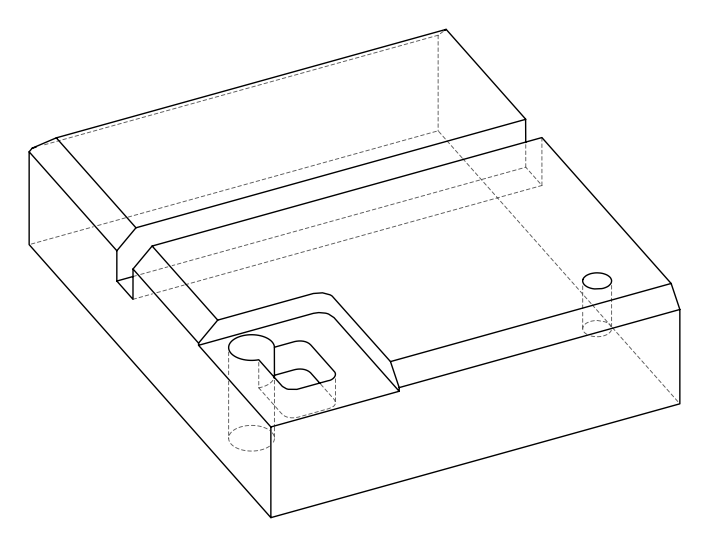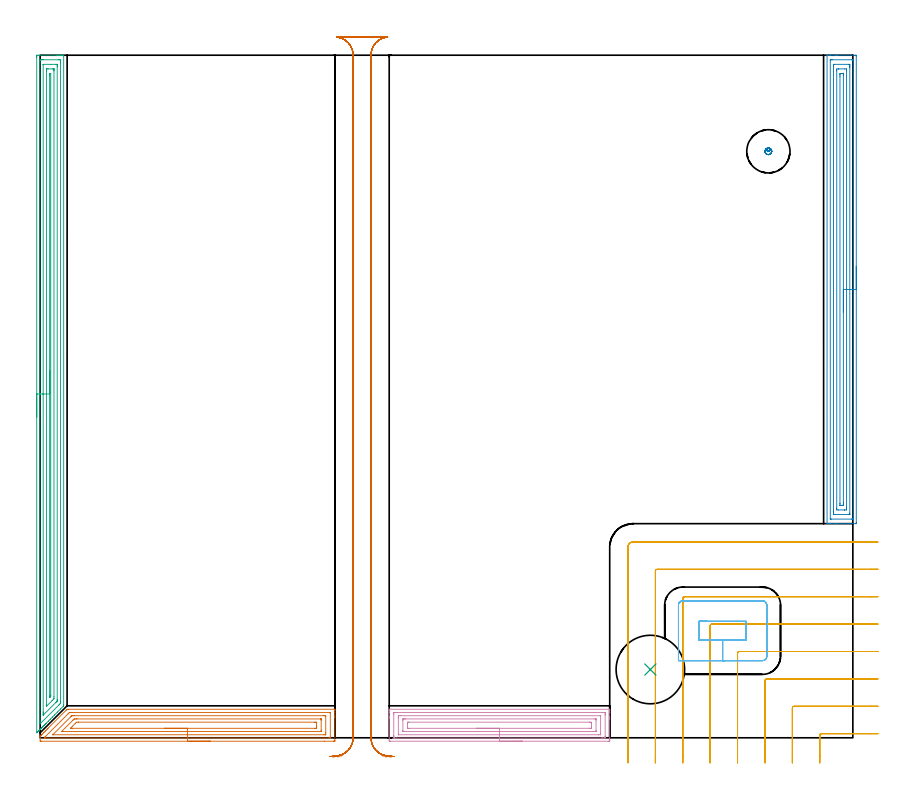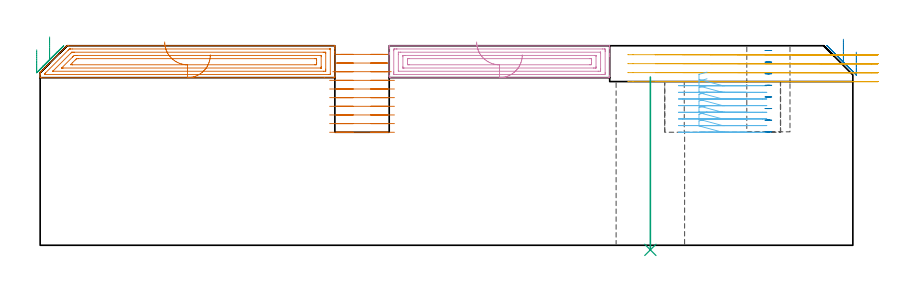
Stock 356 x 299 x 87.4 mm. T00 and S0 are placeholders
(PLAN: 9 operations, 4 tool changes, 56.5 min)
(1 AREA_MILL | FG_CHAMFER_SURFACE | UGT0205_001 | 5.29 min | 13339 mm3)
(2 AREA_MILL_1 | FG_CHAMFER_SURFACE_1 | UGT0205_001 | 8.45 min | 17363 mm3)
(3 AREA_MILL_2 | FG_CHAMFER_SURFACE_2 | UGT0205_001 | 11.82 min | 20114 mm3)
(4 AREA_MILL_3 | FG_CHAMFER_SURFACE_3 | UGT0205_001 | 4.17 min | 10843 mm3)
(5 MILL_CORNER_NOTCH_RECTANGULAR | CORNER_NOTCH_RECTANGULAR | NXT0201_012 | Follow Part, ap 4, ae 75% | 8.59 min | 155253 mm3)
(6 MILL_RECTANGULAR_POCKET | POCKET_RECTANGULAR_STRAIGHT | NXT0201_011 | Follow Part, ap 3, ae 75% | 3.87 min | 41948 mm3)
(7 MILL_RECTANGULAR_SLOT | SLOT_RECTANGULAR | NXT0201_012 | Follow Part, ap 4, ae 75% | 13.59 min | 268326 mm3)
(8 MILL_BLIND_HOLE_FROM_SOLID_MATERIAL | STEP1POCKET | NXT0201_012 | Spiral | 0.45 min | 10585 mm3)
(9 INDEXABLE_INSERT_DRILL_THROUGH_HOLE_FROM_SOLID | STEP1HOLE | NXT0302_031 | 0.31 min | 48531 mm3)
(TOOL UGT0205_001 | Chamfer Mill 20 x 3 x 45 deg. | D20 FL50 Z2)
(TOOL NXT0201_012 | ENDMILL 16mm [2P460-1600-NA 1630] | D16 FL38 Z6)
(TOOL NXT0201_011 | ENDMILL 12mm [2P460-1200-NA 1630] | D12 FL38 Z6)
(TOOL NXT0302_031 | Index. Insert Drill 30mm [880-D3000L32-05] | D30 PA176 FL150 Z2)
(OP 1 AREA_MILL)
G17 G21 G94 G90
T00 M6
G54
G17 G0 G90 X74.55 Y-1.5 S1061 M3
G43 Z97.4 H0
Z83.4
G94 G1 X74.512 Z82.528 F250.
X74.398 Z81.664
X74.209 Z80.812
X73.947 Z79.98
X73.613 Z79.174
X73.21 Z78.4
X72.742 Z77.664
X72.21 Z76.972
X71.621 Z76.329
X70.978 Z75.74
X70.286 Z75.209
X69.55 Z74.74
X68.776 Z74.337
X67.97 Z74.003
X67.138 Z73.741
X66.286 Z73.552
X65.422 Z73.438
X64.55 Z73.4
X0.418
X0.18 Y-1.497 Z73.403
X0.003 Y-1.491 Z73.405
X0. Y-1.443 Z73.454
Y-0.211 Z74.683
Y0.575 Z75.474
Y0.622 Z75.52
X0.003 Y0.668 Z75.566
X0.006 Y0.695 Z75.593
X0.031 Y0.732 Z75.631
X0.193 Y0.894 Z75.793
X0.259 Y0.961 Z75.857
X0.329 Y1.03 Z75.929
X0.481 Y1.182 Z76.081
X0.552 Y1.254 Z76.15
X0.627 Y1.328 Z76.227
X0.769 Y1.47 Z76.369
X0.845 Y1.547 Z76.443
X1.459 Y2.16 Z77.059
X1.521 Y2.222 Z77.121
X1.723 Y2.425 Z77.321
X2.295 Y2.995 Z77.895
X2.415 Y3.116 Z78.015
X2.602 Y3.304 Z78.2
X3.13 Y3.83 Z78.73
X3.48 Y4.182 Z79.078
X11.417 Y12.117 Z87.017
X11.805 Y12.5 Z87.385
X12.25 Z87.4
X128.92
X129.09 Y12.497 Z87.388
X129.098 Y12.336 Z87.229
X129.1 Y12.168 Z87.068
Y11.92 Z86.819
Y11.211 Z86.105
Y9.977 Z84.874
Y9.453 Z84.348
Y8.837 Z83.732
Y-1.089 Z73.808
X129.098 Y-1.353 Z73.544
X129.09 Y-1.492 Z73.406
X128.95 Y-1.499 Z73.399
X128.473 Y-1.5 Z73.4
X124.477
X64.55
Y-0.086 Z74.814
X2.415 Y-0.085 Z74.815
X2.287 Y-0.084 Z74.816
X2.052 Y-0.079 Z74.821
X2.009 Y-0.072 Z74.828
X2.005 Y-0.04 Z74.86
X2.004 Y-0.006 Z74.894
X2.009 Y0.189 Z75.089
X2.02 Y0.259 Z75.159
X2.075 Y0.316 Z75.216
X2.414 Y0.665 Z75.565
X12.25 Y10.5 Z85.4
X12.612 Y10.855 Z85.755
X12.793 Y11.031 Z85.931
X12.86 Y11.079 Z85.979
X12.952 Y11.081 Z85.981
X13.144 Y11.084 Z85.984
X13.271 Y11.085 Z85.985
X14.038 Y11.086 Z85.986
X126.685 Y11.085 Z85.985
X126.814 Y11.084 Z85.984
X127.048 Y11.079 Z85.979
X127.091 Y11.072 Z85.972
X127.095 Y11.04 Z85.94
X127.097 Y11.006 Z85.906
X127.1 Y10.803 Z85.703
Y0.26 Z75.16
X127.099 Y0.124 Z75.024
X127.095 Y0.015 Z74.915
X127.09 Y-0.057 Z74.843
X127.084 Y-0.079 Z74.821
X126.557 Y-0.085 Z74.815
X64.55 Y-0.086 Z74.814
Y1.328 Z76.228
X5.77 Y1.329 Z76.229
X5.622 Y1.33 Z76.23
X5.569 Y1.332 Z76.232
X5.551 Y1.334 Z76.234
X5.556 Y1.345 Z76.245
X5.629 Y1.425 Z76.325
X5.746 Y1.547 Z76.447
X13.4 Y9.201 Z84.101
X13.655 Y9.453 Z84.353
X13.848 Y9.64 Z84.54
X13.876 Y9.664 Z84.564
X13.927 Y9.667 Z84.567
X14.038 Y9.669 Z84.569
X14.71 Y9.671 Z84.571
X14.932
X124.002
X124.678 Y9.668 Z84.568
X124.897 Y9.664 Z84.564
X125.09 Y9.647 Z84.547
X125.096 Y9.453 Z84.353
X125.099 Y9.254 Z84.154
X125.1 Y2.225 Z77.125
X125.096 Y1.547 Z76.447
X125.093 Y1.353 Z76.253
X125.083 Y1.335 Z76.235
X125.062 Y1.332 Z76.232
X125.007 Y1.33 Z76.23
X124.897 Y1.329 Z76.229
X124.224 Y1.328 Z76.228
X64.55
Y2.743 Z77.643
X10.138
X9.762 Y2.744 Z77.644
X9.568 Y2.747 Z77.647
X9.463 Y2.75 Z77.65
X9.417 Y2.757 Z77.657
X9.457 Y2.803 Z77.703
X9.487 Y2.837 Z77.737
X14.193 Y7.544 Z82.444
X14.348 Y7.696 Z82.596
X14.642 Y7.981 Z82.881
X14.932 Y8.25 Z83.15
X15.259 Y8.254 Z83.154
X15.826 Y8.256 Z83.156
X16.149 Y8.257 Z83.157
X122.954
X123.033 Y8.255 Z83.155
X123.068 Y8.253 Z83.153
X123.085 Y8.251 Z83.151
X123.09 Y8.237 Z83.137
X123.094 Y8.131 Z83.031
X123.1 Y7.705 Z82.605
Y3.312 Z78.212
X123.097 Y2.869 Z77.769
X123.093 Y2.76 Z77.66
X123.09 Y2.751 Z77.651
X123.082 Y2.749 Z77.649
X123.045 Y2.745 Z77.645
X122.976 Y2.744 Z77.644
X64.55 Y2.743 Z77.643
Y4.157 Z79.057
X14.063
X14.038 Y4.158 Z79.058
X13.292 Y4.182 Z79.082
X14.099 Y5.001 Z79.901
X15.428 Y6.33 Z81.23
X15.826 Y6.727 Z81.627
X15.874 Y6.771 Z81.671
X15.928 Y6.818 Z81.718
X16.695 Y6.842 Z81.742
X16.72 Y6.843 Z81.743
X120.401
X120.426 Y6.842 Z81.742
X121.09 Y6.818 Z81.718
X121.099 Y6.157 Z81.057
X121.1 Y5.061 Z79.961
X121.097 Y4.402 Z79.302
X121.09 Y4.182 Z79.082
X120.451 Y4.158 Z79.058
X120.426 Y4.157 Z79.057
X64.55
X63.678 Z79.095
X62.814 Z79.209
X61.962 Z79.398
X61.13 Z79.66
X60.324 Z79.994
X59.55 Z80.397
X58.814 Z80.865
X58.122 Z81.396
X57.479 Z81.986
X56.89 Z82.629
X56.358 Z83.321
X55.89 Z84.057
X55.487 Z84.831
X55.153 Z85.637
X54.891 Z86.469
X54.702 Z87.32
X54.588 Z88.185
X54.55 Z89.057
G0 Z97.4
M5
M2
(OP 2 AREA_MILL_1)
G17 G21 G94 G90
T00 M6
G54
G17 G0 G90 X357.5 Y206.4 S1061 M3
G43 Z97.4 H0
Z84.6
G94 G1 Y206.362 Z83.728 F250.
Y206.248 Z82.864
Y206.059 Z82.012
Y205.797 Z81.18
Y205.463 Z80.374
Y205.06 Z79.6
Y204.592 Z78.864
Y204.06 Z78.172
Y203.471 Z77.529
Y202.828 Z76.94
Y202.136 Z76.408
Y201.4 Z75.94
Y200.626 Z75.537
Y199.82 Z75.203
Y198.988 Z74.941
Y198.137 Z74.752
Y197.272 Z74.638
Y196.4 Z74.6
Y94.385
X357.497 Y94.091 Z74.602
X357.491 Y93.81 Z74.606
X357.206 Y93.8 Z74.891
X348.87 Z83.225
X348.256 Z83.841
X347.978 Z84.119
X346.193 Z85.902
X345.636 Z86.463
X345.301 Z86.798
X345.075 Z87.024
X344.747 Y93.803 Z87.344
X344.715 Y93.806 Z87.376
X344.703 Y93.809 Z87.388
X344.7 Y93.939 Z87.4
Y298.861
X344.703 Y298.99 Z87.388
X344.746 Y298.993 Z87.346
X345.075 Y299. Z87.023
X345.636 Z86.463
X346.193 Z85.902
X348.256 Z83.841
X348.87 Z83.225
X349.455 Z82.64
X356.899 Z75.198
X357.208 Y298.998 Z74.889
X357.491 Y298.99 Z74.606
X357.499 Y298.707 Z74.599
X357.5 Y196.4 Z74.6
X356.086 Z76.014
Y96.088
X356.085 Y96.009 Z76.015
X356.081 Y95.851 Z76.019
X356.079 Y95.812 Z76.021
X356.073 Y95.809 Z76.027
X356.052 Y95.804 Z76.048
X356.007 Y95.802 Z76.093
X355.482 Y95.8 Z76.618
X346.56 Z85.54
X346.193 Y95.804 Z85.907
X346.142 Y95.807 Z85.958
X346.13 Y95.809 Z85.97
X346.121 Y95.828 Z85.979
X346.118 Y95.93 Z85.982
X346.115 Y96.088 Z85.985
X346.114 Y296.712 Z85.986
X346.115 Y296.791 Z85.985
X346.119 Y296.949 Z85.981
X346.121 Y296.988 Z85.979
X346.127 Y296.991 Z85.973
X346.148 Y296.996 Z85.952
X346.193 Y296.998 Z85.907
X346.718 Y297. Z85.382
X347.085 Z85.015
X355.64 Z76.46
X356.007 Y296.996 Z76.093
X356.058 Y296.993 Z76.042
X356.07 Y296.991 Z76.03
X356.079 Y296.972 Z76.021
X356.082 Y296.87 Z76.018
X356.085 Y296.712 Z76.015
X356.086 Y196.4 Z76.014
X354.672 Z77.428
X354.671 Y98.391 Z77.429
X354.669 Y97.948 Z77.431
X354.667 Y97.837 Z77.433
X354.665 Y97.817 Z77.435
X354.618 Y97.81 Z77.482
X354.52 Y97.804 Z77.58
X354.371 Y97.8 Z77.729
X347.978 Y97.801 Z84.122
X347.829 Y97.803 Z84.271
X347.539 Y97.81 Z84.561
X347.535 Y97.948 Z84.565
X347.53 Y98.395 Z84.57
X347.529 Y98.839 Z84.571
X347.528 Y99.288 Z84.572
X347.529 Y294.409 Z84.571
X347.531 Y294.852 Z84.569
X347.533 Y294.963 Z84.567
X347.535 Y294.983 Z84.565
X347.582 Y294.99 Z84.518
X347.68 Y294.996 Z84.42
X347.829 Y295. Z84.271
X354.222 Y294.999 Z77.878
X354.371 Y294.997 Z77.729
X354.662 Y294.99 Z77.438
X354.665 Y294.852 Z77.435
X354.67 Y294.405 Z77.43
X354.671 Y293.961 Z77.429
X354.672 Y293.512 Z77.428
Y196.4
X353.257 Z78.843
Y100.621
X353.25 Y99.81 Z78.85
X352.438 Y99.8 Z79.662
X352.369 Z79.731
X349.692 Z82.408
X348.95 Y99.813 Z83.15
X348.943 Y100.548 Z83.157
Y292.179
X348.95 Y292.99 Z83.15
X349.762 Y293. Z82.338
X349.832 Z82.268
X352.508 Z79.592
X353.25 Y292.987 Z78.85
X353.257 Y292.252 Z78.843
Y196.4
X351.843 Z80.257
Y102.998
X351.842 Y102.403 Z80.258
X351.84 Y102.11 Z80.26
X351.836 Y101.82 Z80.264
X351.546 Y101.81 Z80.554
X351.256 Y101.802 Z80.844
X350.654 Y101.801 Z81.446
X350.364 Y101.802 Z81.736
X350.36 Y101.806 Z81.74
X350.358 Y101.808 Z81.742
X350.357 Y102.403 Z81.743
Y102.7
Y289.802
X350.358 Y290.397 Z81.742
X350.36 Y290.69 Z81.74
X350.364 Y290.98 Z81.736
X350.654 Y290.99 Z81.446
X350.944 Y290.998 Z81.156
X351.546 Y290.999 Z80.554
X351.836 Y290.998 Z80.264
X351.84 Y290.994 Z80.26
X351.842 Y290.993 Z80.258
X351.843 Y290.397 Z80.257
Y290.1
Y196.4
Y195.528 Z80.295
Y194.664 Z80.409
Y193.812 Z80.598
Y192.98 Z80.86
Y192.174 Z81.194
Y191.4 Z81.597
Y190.664 Z82.065
Y189.972 Z82.596
Y189.329 Z83.186
Y188.74 Z83.829
Y188.208 Z84.521
Y187.74 Z85.257
Y187.337 Z86.031
Y187.003 Z86.837
Y186.741 Z87.669
Y186.552 Z88.52
Y186.438 Z89.385
Y186.4 Z90.257
G0 Z97.4
M5
M2
(OP 3 AREA_MILL_2)
G17 G21 G94 G90
T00 M6
G54
G17 G0 G90 X-1.5 Y140.6 S1061 M3
G43 Z97.4 H0
Z85.6
G94 G1 Y140.638 Z84.728 F250.
Y140.752 Z83.863
Y140.941 Z83.012
Y141.203 Z82.18
Y141.537 Z81.374
Y141.94 Z80.6
Y142.408 Z79.864
Y142.94 Z79.172
Y143.529 Z78.529
Y144.172 Z77.94
Y144.864 Z77.408
Y145.6 Z76.94
Y146.374 Z76.537
Y147.18 Z76.203
Y148.012 Z75.941
Y148.864 Z75.752
Y149.728 Z75.638
Y150.6 Z75.6
Y298.06
X-1.499 Y298.387 Z75.601
X-1.494 Y298.947 Z75.604
X-1.492 Y298.992 Z75.606
X-0.937 Y298.997 Z76.161
X-0.326 Y299. Z76.771
X7.068 Z84.163
X7.627 Z84.723
X7.958 Z85.054
X8.516 Z85.612
X8.847 Z85.942
X9.51 Z86.609
X9.881 Z86.98
X10.258 Y298.993 Z87.349
X10.297 Y298.99 Z87.388
X10.3 Y298.834 Z87.4
Y14.421
Y14.005 Z87.385
X10.209 Y13.907 Z87.305
X8.936 Y12.635 Z86.035
X7.596 Y11.296 Z84.695
X6.257 Y9.957 Z83.356
X5.364 Y9.064 Z82.463
X4.471 Y8.171 Z81.57
X3.578 Y7.278 Z80.677
X2.685 Y6.385 Z79.784
X2.621 Y6.319 Z79.718
X2.558 Y6.257 Z79.657
X2.387 Y6.087 Z79.486
X2.325 Y6.023 Z79.421
X2.262 Y5.962 Z79.361
X2.09 Y5.789 Z79.189
X2.028 Y5.727 Z79.125
X1.967 Y5.666 Z79.066
X1.792 Y5.492 Z78.891
X1.732 Y5.43 Z78.828
X1.672 Y5.371 Z78.771
X1.494 Y5.194 Z78.593
X1.435 Y5.134 Z78.532
X1.376 Y5.076 Z78.475
X1.197 Y4.896 Z78.296
X1.139 Y4.837 Z78.235
X1.081 Y4.78 Z78.18
X0.899 Y4.599 Z77.998
X0.842 Y4.541 Z77.939
X0.786 Y4.485 Z77.885
X0.601 Y4.301 Z77.7
X0.546 Y4.244 Z77.642
X0.49 Y4.19 Z77.589
X0.304 Y4.003 Z77.403
X0.249 Y3.948 Z77.346
X0.195 Y3.895 Z77.294
X0.006 Y3.706 Z77.105
X-0.047 Y3.651 Z77.05
X-0.1 Y3.599 Z76.999
X-0.291 Y3.408 Z76.808
X-0.344 Y3.355 Z76.753
X-0.396 Y3.304 Z76.703
X-0.589 Y3.11 Z76.51
X-0.64 Y3.058 Z76.457
X-0.691 Y3.009 Z76.408
X-0.887 Y2.813 Z76.212
X-0.937 Y2.762 Z76.16
X-1.083 Y2.617 Z76.017
X-1.175 Y2.524 Z75.924
X-1.381 Y2.318 Z75.716
X-1.484 Y2.217 Z75.614
X-1.494 Y2.216 Z75.603
X-1.499 Y2.217 Z75.599
X-1.5 Y2.436 Z75.6
Y150.6
X-0.086 Z77.014
Y295.747
X-0.083 Y296.601 Z77.017
X-0.082 Y296.636 Z77.018
X-0.047 Y296.99 Z77.053
X0.447 Y296.998 Z77.547
X0.842 Y296.999 Z77.942
X1.335 Y297. Z78.435
X7.958 Y296.999 Z85.058
X8.453 Y296.997 Z85.553
X8.847 Y296.99 Z85.947
X8.881 Y296.601 Z85.981
X8.883 Y296.565 Z85.983
X8.886 Y295.708 Z85.986
Y16.169
X8.882 Y15.314 Z85.982
X8.881 Y15.281 Z85.981
X8.847 Y15.009 Z85.947
X8.557 Y14.712 Z85.657
X8.271 Y14.421 Z85.371
X0.234 Y6.385 Z77.334
X0.091 Y6.246 Z77.191
X-0.047 Y6.115 Z77.053
X-0.08 Y6.385 Z77.02
X-0.083 Y6.42 Z77.017
X-0.086 Y7.278 Z77.014
Y7.316
Y150.6
X1.328 Z78.428
X1.329 Y294.815 Z78.429
X1.33 Y294.916 Z78.43
X1.332 Y294.966 Z78.432
X1.334 Y294.984 Z78.434
X1.365 Y294.99 Z78.465
X1.549 Y294.998 Z78.649
X4.661 Y295. Z81.761
X6.884 Z83.984
X7.068 Z84.168
X7.252 Y294.998 Z84.352
X7.375 Y294.994 Z84.475
X7.465 Y294.989 Z84.565
X7.467 Y294.95 Z84.567
X7.469 Y294.815 Z84.569
X7.471 Y294.411 Z84.571
X7.472 Y293.922 Z84.572
X7.471 Y16.696 Z84.571
X7.467 Y16.207 Z84.567
X7.465 Y16.108 Z84.565
X7.455 Y16.066 Z84.555
X7.425 Y16.032 Z84.525
X7.336 Y15.938 Z84.436
X7.068 Y15.668 Z84.168
X6.892 Y15.491 Z83.992
X1.545 Y10.144 Z78.645
X1.355 Y9.957 Z78.455
X1.347 Y9.956 Z78.447
X1.335 Y9.957 Z78.435
X1.334 Y9.983 Z78.434
X1.329 Y10.36 Z78.429
X1.328 Y10.85 Z78.428
Y11.254
Y150.6
X2.743 Z79.843
Y292.136
X2.745 Y292.906 Z79.845
X2.747 Y292.958 Z79.847
X2.749 Y292.981 Z79.849
X2.76 Y292.99 Z79.86
X2.865 Y292.994 Z79.965
X3.08 Y292.998 Z80.18
X3.511 Y293. Z80.611
X5.319 Z82.419
X5.731 Y292.998 Z82.831
X5.937 Y292.994 Z83.037
X6.038 Y292.99 Z83.138
X6.051 Y292.984 Z83.151
X6.053 Y292.968 Z83.153
X6.055 Y292.93 Z83.155
X6.057 Y292.259 Z83.157
Y292.136
X6.056 Y17.993 Z83.156
X6.051 Y17.229 Z83.151
X6.045 Y17.1 Z83.145
X5.224 Y16.273 Z82.324
X2.929 Y13.978 Z80.029
X2.858 Y13.908 Z79.958
X2.799 Y13.853 Z79.899
X2.758 Y13.819 Z79.858
X2.749 Y13.815 Z79.849
X2.743 Y14.421 Z79.843
Y150.6
X4.157 Z81.257
Y290.35
X4.158 Y290.594 Z81.258
X4.161 Y290.838 Z81.261
X4.164 Y290.99 Z81.264
X4.238 Y290.994 Z81.338
X4.4 Y290.998 Z81.5
X4.643 Y291. Z81.743
X4.642 Y18.643 Z81.742
X4.639 Y18.318 Z81.739
X4.636 Y18.16 Z81.736
X4.492 Y17.993 Z81.592
X4.352 Y17.851 Z81.452
X4.257 Y17.758 Z81.357
X4.193 Y17.7 Z81.293
X4.161 Y17.675 Z81.261
X4.16 Y17.681 Z81.26
X4.158 Y17.749 Z81.258
X4.157 Y17.993 Z81.257
Y18.237
Y150.6
Y151.472 Z81.295
Y152.336 Z81.409
Y153.188 Z81.598
Y154.02 Z81.86
Y154.826 Z82.194
Y155.6 Z82.597
Y156.336 Z83.065
Y157.028 Z83.596
Y157.671 Z84.186
Y158.26 Z84.829
Y158.792 Z85.521
Y159.26 Z86.257
Y159.663 Z87.031
Y159.997 Z87.837
Y160.259 Z88.669
Y160.448 Z89.52
Y160.562 Z90.385
Y160.6 Z91.257
G0 Z97.4
M5
M2
(OP 4 AREA_MILL_3)
G17 G21 G94 G90
T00 M6
G54
G17 G0 G90 X211.2 Y-1.5 S1061 M3
G43 Z97.4 H0
Z83.4
G94 G1 X211.162 Z82.528 F250.
X211.048 Z81.664
X210.859 Z80.812
X210.597 Z79.98
X210.263 Z79.174
X209.86 Z78.4
X209.392 Z77.664
X208.86 Z76.972
X208.271 Z76.329
X207.628 Z75.74
X206.936 Z75.209
X206.2 Z74.74
X205.426 Z74.337
X204.62 Z74.003
X203.788 Z73.741
X202.936 Z73.552
X202.072 Z73.438
X201.2 Z73.4
X153.495
X153.082 Y-1.496 Z73.402
X152.91 Y-1.492 Z73.405
X152.905 Y-1.089 Z73.808
X152.9 Y-0.503 Z74.394
Y8.575 Z83.47
Y9.16 Z84.057
Y9.454 Z84.35
Y11.211 Z86.105
Y11.797 Z86.696
Y12.089 Z86.988
X152.901 Y12.226 Z87.126
X152.91 Y12.494 Z87.393
X153.049 Y12.5 Z87.4
X249.351
X249.49 Y12.494 Z87.393
X249.5 Y12.226 Z87.125
Y11.797 Z86.696
Y11.211 Z86.105
Y9.16 Z84.057
Y8.575 Z83.47
Y7.989 Z82.884
Y-0.503 Z74.394
X249.495 Y-1.089 Z73.808
X249.49 Y-1.492 Z73.405
X249.318 Y-1.496 Z73.402
X248.905 Y-1.5 Z73.4
X201.2
Y-0.086 Z74.814
X156.043
X155.278 Y-0.085 Z74.815
X155.149 Y-0.084 Z74.816
X154.937 Y-0.079 Z74.821
X154.91 Y-0.01 Z74.89
X154.904 Y0.158 Z75.058
X154.901 Y0.668 Z75.568
X154.9 Y1.04 Z75.94
X154.901 Y10.332 Z85.232
X154.903 Y10.702 Z85.602
X154.91 Y11.07 Z85.97
X155.278 Y11.081 Z85.981
X155.407 Y11.084 Z85.984
X156.17 Y11.086 Z85.986
X156.297
X246.357
X247.122 Y11.085 Z85.985
X247.251 Y11.084 Z85.984
X247.463 Y11.079 Z85.979
X247.49 Y11.01 Z85.91
X247.496 Y10.842 Z85.742
X247.499 Y10.332 Z85.232
X247.5 Y9.96 Z84.86
X247.499 Y0.668 Z75.568
X247.497 Y0.298 Z75.198
X247.49 Y-0.07 Z74.83
X247.122 Y-0.081 Z74.819
X246.993 Y-0.084 Z74.816
X246.23 Y-0.086 Z74.814
X246.103
X201.2
Y1.328 Z76.228
X157.062 Y1.329 Z76.229
X156.988 Y1.33 Z76.23
X156.93 Y1.333 Z76.233
X156.917 Y1.335 Z76.235
X156.91 Y1.344 Z76.244
X156.906 Y1.388 Z76.288
X156.902 Y1.547 Z76.447
X156.9 Y1.705 Z76.605
Y8.734 Z83.634
X156.902 Y9.454 Z84.354
X156.904 Y9.608 Z84.508
X156.909 Y9.66 Z84.56
X156.952 Y9.665 Z84.565
X157.062 Y9.667 Z84.567
X157.732 Y9.671 Z84.571
X157.953
X245.338
X245.412 Y9.67 Z84.57
X245.47 Y9.667 Z84.567
X245.483 Y9.665 Z84.565
X245.49 Y9.656 Z84.556
X245.493 Y9.612 Z84.512
X245.498 Y9.454 Z84.354
X245.5 Y9.295 Z84.195
Y2.266 Z77.166
X245.498 Y1.547 Z76.447
X245.496 Y1.392 Z76.292
X245.491 Y1.34 Z76.24
X245.448 Y1.335 Z76.235
X245.338 Y1.333 Z76.233
X244.668 Y1.329 Z76.229
X244.447
X201.2 Y1.328 Z76.228
Y2.743 Z77.643
X159.414
X159.019 Y2.747 Z77.647
X158.934 Y2.75 Z77.65
X158.91 Y2.757 Z77.657
X158.906 Y2.798 Z77.698
X158.903 Y2.888 Z77.788
X158.9 Y3.249 Z78.149
Y7.696 Z82.596
X158.906 Y8.108 Z83.008
X158.91 Y8.211 Z83.111
X158.917 Y8.251 Z83.151
X158.978 Y8.253 Z83.153
X159.169 Y8.256 Z83.156
X159.737 Y8.257 Z83.157
X160.059
X242.987
X243.381 Y8.253 Z83.153
X243.466 Y8.25 Z83.15
X243.49 Y8.243 Z83.143
X243.494 Y8.203 Z83.103
X243.497 Y8.112 Z83.012
X243.5 Y7.751 Z82.651
Y3.304 Z78.204
X243.494 Y2.892 Z77.792
X243.49 Y2.789 Z77.689
X243.483 Y2.749 Z77.649
X243.422 Y2.747 Z77.647
X243.231 Y2.744 Z77.644
X242.663 Y2.743 Z77.643
X242.341
X201.2
Y4.157 Z79.057
X161.545
X161.52 Y4.158 Z79.058
X160.91 Y4.182 Z79.082
X160.901 Y4.792 Z79.692
Y5.939 Z80.839
X160.903 Y6.547 Z81.447
X160.91 Y6.818 Z81.718
X161.495 Y6.842 Z81.742
X161.52 Y6.843 Z81.743
X240.855
X240.88 Y6.842 Z81.742
X241.49 Y6.818 Z81.718
X241.499 Y6.208 Z81.108
Y5.061 Z79.961
X241.497 Y4.453 Z79.353
X241.49 Y4.182 Z79.082
X240.905 Y4.158 Z79.058
X240.88 Y4.157 Z79.057
X201.2
X200.328 Z79.095
X199.464 Z79.209
X198.612 Z79.398
X197.78 Z79.66
X196.974 Z79.994
X196.2 Z80.397
X195.464 Z80.865
X194.772 Z81.396
X194.129 Z81.986
X193.54 Z82.629
X193.008 Z83.321
X192.54 Z84.057
X192.137 Z84.831
X191.803 Z85.637
X191.541 Z86.469
X191.352 Z87.32
X191.238 Z88.185
X191.2 Z89.057
G0 Z97.4
M5
M2
(OP 5 MILL_CORNER_NOTCH_RECTANGULAR)
G17 G21 G94 G90
T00 M6
G54
G17 G0 G90 X367. Y1.809 S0 M3
G43 Z97.4 H1
Z83.475
G94 G1 X364. Y1.8 F250.
X363.762 F500.
X342.294
G3 X341.5 Y1.006 R0.8
G1 Y-7.746
Y-8.
X341.491 Y-11. F250.
G0 Z97.4
X367. Y13.81
Z83.475
G1 X364. Y13.8
X363.762 F500.
X330.294
G3 X329.5 Y13.006 R0.8
G1 Y-7.746
Y-8.
X329.489 Y-11. F250.
G0 Z97.4
X367. Y25.812
Z83.475
G1 X364. Y25.8
X363.762 F500.
X318.295
G3 X317.5 Y25.005 R0.8
G1 Y-7.746
X317.499 Y-8.
X317.487 Y-11. F250.
G0 Z97.4
X367. Y37.816
Z83.475
G1 X364. Y37.801
X363.762 Y37.8 F500.
X306.295
G3 X305.5 Y37.005 R0.8
G1 Y-7.746
X305.499 Y-8.
X305.483 Y-11. F250.
G0 Z97.4
X367. Y49.821
Z83.475
G1 X364. Y49.801
X363.762 Y49.8 F500.
X294.295
G3 X293.5 Y49.005 R0.8
G1 Y-7.746
X293.499 Y-8.
X293.478 Y-11. F250.
G0 Z97.4
X367. Y61.831
Z83.475
G1 X364. Y61.801
G2 X363.762 Y61.8 R24. F500.
G1 X282.296
G3 X281.5 Y61.004 R0.8
G1 Y-7.746
G2 X281.499 Y-8. R24.
G1 X281.467 Y-11. F250.
G0 Z97.4
X366.999 Y73.862
Z83.475
G1 X364. Y73.802
G2 X363.762 Y73.8 R12. F500.
G1 X270.296
G3 X269.5 Y73.004 R0.8
G1 Y-7.746
G2 X269.497 Y-8. R12.
G1 X269.434 Y-10.999 F250.
G0 Z97.4
X366.762 Y85.8
Z83.475
G1 X363.762
X259.7 F500.
G3 X257.5 Y83.6 R2.2
G1 Y-7.746
Y-10.746 F250.
G0 Z97.4
X367. Y1.8
Z79.55
G1 X364.
X342.294 F500.
G3 X341.5 Y1.006 R0.8
G1 Y-8.
Y-11. F250.
G0 Z97.4
X367. Y13.8
Z79.55
G1 X364.
X330.294 F500.
G3 X329.5 Y13.006 R0.8
G1 Y-8.
Y-11. F250.
G0 Z97.4
X367. Y25.8
Z79.55
G1 X364.
X318.295 F500.
G3 X317.5 Y25.005 R0.8
G1 Y-8.
Y-11. F250.
G0 Z97.4
X367. Y37.8
Z79.55
G1 X364.
X306.295 F500.
G3 X305.5 Y37.005 R0.8
G1 Y-8.
Y-11. F250.
G0 Z97.4
X367. Y49.8
Z79.55
G1 X364.
X294.295 F500.
G3 X293.5 Y49.005 R0.8
G1 Y-8.
Y-11. F250.
G0 Z97.4
X367. Y61.8
Z79.55
G1 X364.
X282.296 F500.
G3 X281.5 Y61.004 R0.8
G1 Y-8.
Y-11. F250.
G0 Z97.4
X367. Y73.8
Z79.55
G1 X364.
X270.296 F500.
G3 X269.5 Y73.004 R0.8
G1 Y-8.
Y-11. F250.
G0 Z97.4
X367. Y85.8
Z79.55
G1 X364.
X259.7 F500.
G3 X257.5 Y83.6 R2.2
G1 Y-8.
Y-11. F250.
G0 Z97.4
X367. Y1.8
Z75.625
G1 X364.
X342.294 F500.
G3 X341.5 Y1.006 R0.8
G1 Y-8.
Y-11. F250.
G0 Z97.4
X367. Y13.8
Z75.625
G1 X364.
X330.294 F500.
G3 X329.5 Y13.006 R0.8
G1 Y-8.
Y-11. F250.
G0 Z97.4
X367. Y25.8
Z75.625
G1 X364.
X318.295 F500.
G3 X317.5 Y25.005 R0.8
G1 Y-8.
Y-11. F250.
G0 Z97.4
X367. Y37.8
Z75.625
G1 X364.
X306.295 F500.
G3 X305.5 Y37.005 R0.8
G1 Y-8.
Y-11. F250.
G0 Z97.4
X367. Y49.8
Z75.625
G1 X364.
X294.295 F500.
G3 X293.5 Y49.005 R0.8
G1 Y-8.
Y-11. F250.
G0 Z97.4
X367. Y61.8
Z75.625
G1 X364.
X282.296 F500.
G3 X281.5 Y61.004 R0.8
G1 Y-8.
Y-11. F250.
G0 Z97.4
X367. Y73.8
Z75.625
G1 X364.
X270.296 F500.
G3 X269.5 Y73.004 R0.8
G1 Y-8.
Y-11. F250.
G0 Z97.4
X367. Y85.8
Z75.625
G1 X364.
X259.7 F500.
G3 X257.5 Y83.6 R2.2
G1 Y-8.
Y-11. F250.
G0 Z97.4
X367. Y1.8
Z71.7
G1 X364.
X342.294 F500.
G3 X341.5 Y1.006 R0.8
G1 Y-8.
Y-11. F250.
G0 Z97.4
X367. Y13.8
Z71.7
G1 X364.
X330.294 F500.
G3 X329.5 Y13.006 R0.8
G1 Y-8.
Y-11. F250.
G0 Z97.4
X367. Y25.8
Z71.7
G1 X364.
X318.295 F500.
G3 X317.5 Y25.005 R0.8
G1 Y-8.
Y-11. F250.
G0 Z97.4
X367. Y37.8
Z71.7
G1 X364.
X306.295 F500.
G3 X305.5 Y37.005 R0.8
G1 Y-8.
Y-11. F250.
G0 Z97.4
X367. Y49.8
Z71.7
G1 X364.
X294.295 F500.
G3 X293.5 Y49.005 R0.8
G1 Y-8.
Y-11. F250.
G0 Z97.4
X367. Y61.8
Z71.7
G1 X364.
X282.296 F500.
G3 X281.5 Y61.004 R0.8
G1 Y-8.
Y-11. F250.
G0 Z97.4
X367. Y73.8
Z71.7
G1 X364.
X270.296 F500.
G3 X269.5 Y73.004 R0.8
G1 Y-8.
Y-11. F250.
G0 Z97.4
X367. Y85.8
Z71.7
G1 X364.
X259.7 F500.
G3 X257.5 Y83.6 R2.2
G1 Y-8.
Y-11. F250.
G0 Z97.4
M5
M2
(OP 6 MILL_RECTANGULAR_POCKET)
G17 G21 G94 G90
T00 M6
G54
G17 G0 G90 X292.126 Y51. S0 M3
G43 Z97.4 H1
Z75.823
G94 G1 X288.6 Z74.878 F250.
Y42.8 Z72.681
X298.95 Z69.908
X309.3 F500.
Y51.
X288.6
Y42.8
X298.95
Y33.8
X316.4
G3 X318.3 Y35.7 R1.9
G1 Y58.1
G3 X316.4 Y60. R1.9
G1 X281.5
G3 X279.6 Y58.1 R1.9
G1 Y33.8
X298.95
X299.95
G0 X292.126 Y51. Z72.908
G1 X288.6 Z71.963 F250.
Y42.8 Z69.766
X298.95 Z66.992
X309.3 F500.
Y51.
X288.6
Y42.8
X298.95
Y33.8
X316.4
G3 X318.3 Y35.7 R1.9
G1 Y58.1
G3 X316.4 Y60. R1.9
G1 X281.5
G3 X279.6 Y58.1 R1.9
G1 Y33.8
X298.95
X299.95
G0 X292.126 Y51. Z69.992
G1 X288.6 Z69.047 F250.
Y42.8 Z66.85
X298.95 Z64.077
X309.3 F500.
Y51.
X288.6
Y42.8
X298.95
Y33.8
X316.4
G3 X318.3 Y35.7 R1.9
G1 Y58.1
G3 X316.4 Y60. R1.9
G1 X281.5
G3 X279.6 Y58.1 R1.9
G1 Y33.8
X298.95
X299.95
G0 X292.126 Y51. Z67.077
G1 X288.6 Z66.132 F250.
Y42.8 Z63.935
X298.95 Z61.162
X309.3 F500.
Y51.
X288.6
Y42.8
X298.95
Y33.8
X316.4
G3 X318.3 Y35.7 R1.9
G1 Y58.1
G3 X316.4 Y60. R1.9
G1 X281.5
G3 X279.6 Y58.1 R1.9
G1 Y33.8
X298.95
X299.95
G0 X292.126 Y51. Z64.162
G1 X288.6 Z63.217 F250.
Y42.8 Z61.019
X298.95 Z58.246
X309.3 F500.
Y51.
X288.6
Y42.8
X298.95
Y33.8
X316.4
G3 X318.3 Y35.7 R1.9
G1 Y58.1
G3 X316.4 Y60. R1.9
G1 X281.5
G3 X279.6 Y58.1 R1.9
G1 Y33.8
X298.95
X299.95
G0 X292.126 Y51. Z61.246
G1 X288.6 Z60.301 F250.
Y42.8 Z58.104
X298.95 Z55.331
X309.3 F500.
Y51.
X288.6
Y42.8
X298.95
Y33.8
X316.4
G3 X318.3 Y35.7 R1.9
G1 Y58.1
G3 X316.4 Y60. R1.9
G1 X281.5
G3 X279.6 Y58.1 R1.9
G1 Y33.8
X298.95
X299.95
G0 X292.126 Y51. Z58.331
G1 X288.6 Z57.386 F250.
Y42.8 Z55.189
X298.95 Z52.415
X309.3 F500.
Y51.
X288.6
Y42.8
X298.95
Y33.8
X316.4
G3 X318.3 Y35.7 R1.9
G1 Y58.1
G3 X316.4 Y60. R1.9
G1 X281.5
G3 X279.6 Y58.1 R1.9
G1 Y33.8
X298.95
X299.95
G0 X292.126 Y51. Z55.415
G1 X288.6 Z54.47 F250.
Y42.8 Z52.273
X298.95 Z49.5
X309.3 F500.
Y51.
X288.6
Y42.8
X298.95
Y33.8
X316.4
G3 X318.3 Y35.7 R1.9
G1 Y58.1
G3 X316.4 Y60. R1.9
G1 X281.5
G3 X279.6 Y58.1 R1.9
G1 Y33.8
X298.95
X299.95
G0 Z97.4
M5
M2
(OP 7 MILL_RECTANGULAR_SLOT)
G17 G21 G94 G90
T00 M6
G54
G17 G0 G90 X150.241 Y-8.12 S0 M3
G43 Z97.4 H1
Z83.61
G94 G1 X147.9 Y-6.245 F250.
G2 X144.9 Y0. R8. F500.
G1 Y299.
G2 X152.208 Y306.97 R8.
G1 Y307.
X129.792
Y306.97
G2 X137.1 Y299. R8.
G1 Y0.
G2 X134.1 Y-6.245 R8.
G1 X131.758 Y-8.12 F250.
G0 X151.628 Y-8.449 Z79.82
G1 X149.007 Y-6.989
G2 X144.9 Y0. R8. F500.
G1 Y299.
G2 X152.208 Y306.97 R8.
G1 Y307.
X129.792
Y306.97
G2 X137.1 Y299. R8.
G1 Y0.
G2 X132.982 Y-6.995 R8.
G1 X130.359 Y-8.451 F250.
G0 X153.795 Y-8.497 Z76.03
G1 X150.892 Y-7.744
G2 X144.9 Y0. R8. F500.
G1 Y299.
G2 X152.208 Y306.97 R8.
G1 Y307.
X129.792
Y306.97
G2 X137.1 Y299. R8.
G1 Y0.
G2 X131.108 Y-7.744 R8.
G1 X128.205 Y-8.497 F250.
G0 X155.197 Y-8.23 Z72.24
G1 X152.208 Y-7.97
G2 X144.9 Y0. R8. F500.
G1 Y299.
G2 X152.208 Y306.97 R8.
G1 Y307.
X129.792
Y306.97
G2 X137.1 Y299. R8.
G1 Y0.
G2 X129.792 Y-7.97 R8.
G1 X126.803 Y-8.23 F250.
G0 X155.197 Z68.45
G1 X152.208 Y-7.97
G2 X144.9 Y0. R8. F500.
G1 Y299.
G2 X152.208 Y306.97 R8.
G1 Y307.
X129.792
Y306.97
G2 X137.1 Y299. R8.
G1 Y0.
G2 X129.792 Y-7.97 R8.
G1 X126.803 Y-8.23 F250.
G0 X155.197 Z64.66
G1 X152.208 Y-7.97
G2 X144.9 Y0. R8. F500.
G1 Y299.
G2 X152.208 Y306.97 R8.
G1 Y307.
X129.792
Y306.97
G2 X137.1 Y299. R8.
G1 Y0.
G2 X129.792 Y-7.97 R8.
G1 X126.803 Y-8.23 F250.
G0 X155.197 Z60.87
G1 X152.208 Y-7.97
G2 X144.9 Y0. R8. F500.
G1 Y299.
G2 X152.208 Y306.97 R8.
G1 Y307.
X129.792
Y306.97
G2 X137.1 Y299. R8.
G1 Y0.
G2 X129.792 Y-7.97 R8.
G1 X126.803 Y-8.23 F250.
G0 X155.197 Z57.08
G1 X152.208 Y-7.97
G2 X144.9 Y0. R8. F500.
G1 Y299.
G2 X152.208 Y306.97 R8.
G1 Y307.
X129.792
Y306.97
G2 X137.1 Y299. R8.
G1 Y0.
G2 X129.792 Y-7.97 R8.
G1 X126.803 Y-8.23 F250.
G0 X155.197 Z53.29
G1 X152.208 Y-7.97
G2 X144.9 Y0. R8. F500.
G1 Y299.
G2 X152.208 Y306.97 R8.
G1 Y307.
X129.792
Y306.97
G2 X137.1 Y299. R8.
G1 Y0.
G2 X129.792 Y-7.97 R8.
G1 X126.803 Y-8.23 F250.
G0 X155.197 Z49.5
G1 X152.208 Y-7.97
G2 X144.9 Y0. R8. F500.
G1 Y299.
G2 X152.208 Y306.97 R8.
G1 Y307.
X129.792
Y306.97
G2 X137.1 Y299. R8.
G1 Y0.
G2 X129.792 Y-7.97 R8.
G1 X126.803 Y-8.23 F250.
G0 Z97.4
M5
M2
(OP 8 MILL_BLIND_HOLE_FROM_SOLID_MATERIAL)
G17 G21 G94 G90
T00 M6
G54
G17 G0 G90 X319. Y256.9 S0 M3
G43 Z97.4 H1
Z85.313
G94 G3 X319.725 Y257.625 R0.725 F250.
X319. Y258.35 R0.725
X317.55 Y256.9 R1.45
X319. Y258.35 R-1.45
X318.275 Y257.625 R0.725
X319. Y256.9 R0.725
G0 Z80.225
G3 X319.725 Y257.625 R0.725
X319. Y258.35 R0.725
X317.55 Y256.9 R1.45
X319. Y258.35 R-1.45
X318.275 Y257.625 R0.725
X319. Y256.9 R0.725
G0 Z75.138
G3 X319.725 Y257.625 R0.725
X319. Y258.35 R0.725
X317.55 Y256.9 R1.45
X319. Y258.35 R-1.45
X318.275 Y257.625 R0.725
X319. Y256.9 R0.725
G0 Z70.05
G3 X319.725 Y257.625 R0.725
X319. Y258.35 R0.725
X317.55 Y256.9 R1.45
X319. Y258.35 R-1.45
X318.275 Y257.625 R0.725
X319. Y256.9 R0.725
G0 Z64.963
G3 X319.725 Y257.625 R0.725
X319. Y258.35 R0.725
X317.55 Y256.9 R1.45
X319. Y258.35 R-1.45
X318.275 Y257.625 R0.725
X319. Y256.9 R0.725
G0 Z59.875
G3 X319.725 Y257.625 R0.725
X319. Y258.35 R0.725
X317.55 Y256.9 R1.45
X319. Y258.35 R-1.45
X318.275 Y257.625 R0.725
X319. Y256.9 R0.725
G0 Z54.788
G3 X319.725 Y257.625 R0.725
X319. Y258.35 R0.725
X317.55 Y256.9 R1.45
X319. Y258.35 R-1.45
X318.275 Y257.625 R0.725
X319. Y256.9 R0.725
G0 Z49.7
G3 X319.725 Y257.625 R0.725
X319. Y258.35 R0.725
X317.55 Y256.9 R1.45
X319. Y258.35 R-1.45
X318.275 Y257.625 R0.725
X319. Y256.9 R0.725
G0 Z97.4
M5
M2
(OP 9 INDEXABLE_INSERT_DRILL_THROUGH_HOLE_FROM_SOLID)
G17 G21 G94 G90
T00 M6
G54
G17 G0 G90 X267.3 Y29.9 S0 M3
G43 Z97.4 H1
G94 G81 G98 Z-2.024 F250. R73.7
G80
M5
M2
